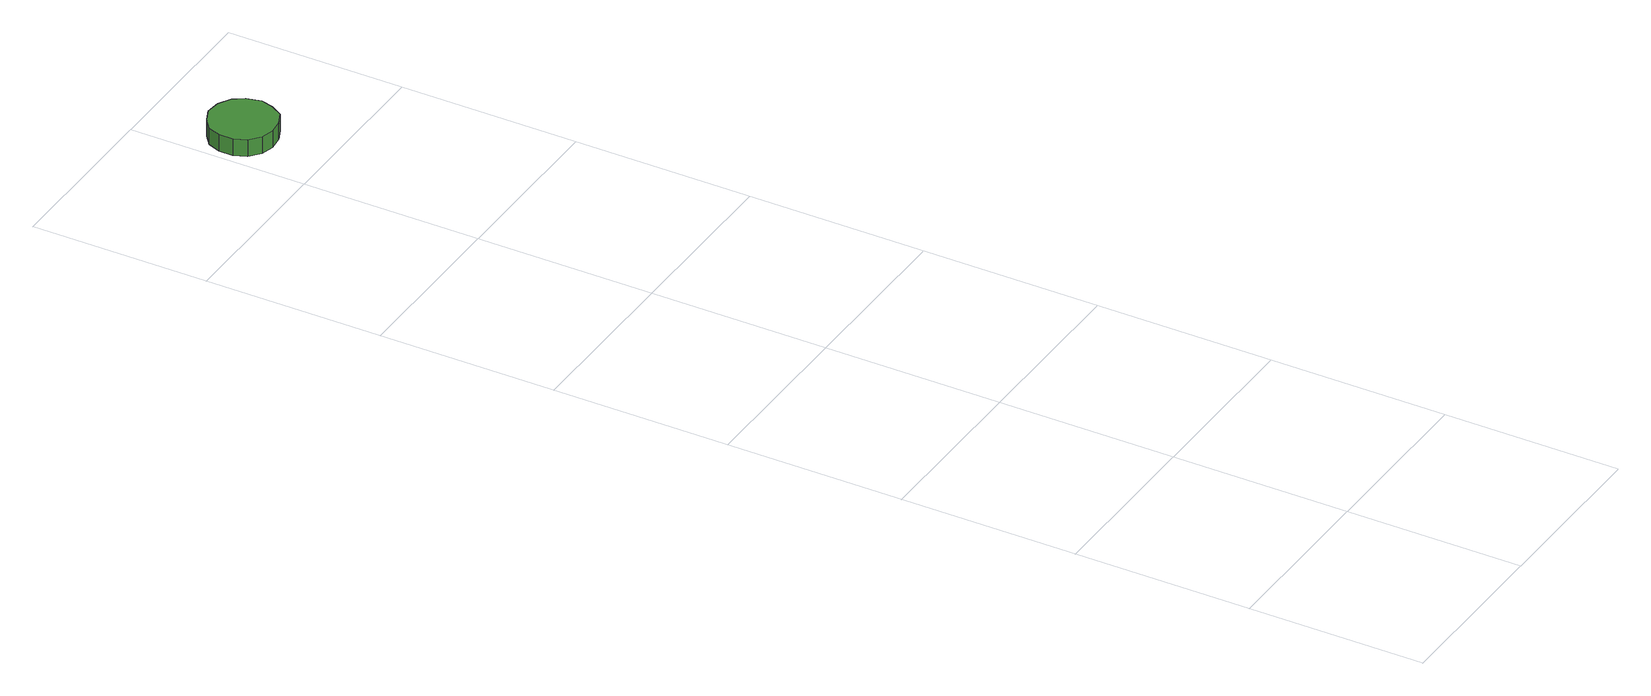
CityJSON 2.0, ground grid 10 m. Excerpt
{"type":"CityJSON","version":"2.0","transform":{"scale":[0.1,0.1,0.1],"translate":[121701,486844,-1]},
"CityObjects":{
"tree1":{"type":"SolitaryVegetationObject","attributes":{"function":"something"},"geometry":[{"type":"MultiSurface","lod":"1","boundaries":[[[0,1,2,3,4,5,6,7,8,9,10,11,12,13,14]],[[15,16,17,18,19,20,21,22,23,24,25,26,27,28,29]],[[0,29,28,1]],[[1,28,27,2]],[[2,27,26,3]],[[3,26,25,4]],[[4,25,24,5]],[[5,24,23,6]],[[6,23,22,7]],[[7,22,21,8]],[[8,21,20,9]],[[9,20,19,10]],[[10,19,18,11]],[[11,18,17,12]],[[12,17,16,13]],[[13,16,15,14]],[[14,15,29,0]]]}]},
"tree2":{"type":"SolitaryVegetationObject","attributes":{"function":"something"}}
},
"vertices":[
[42,648,17],[40,656,17],[36,662,17],[29,666,17],[21,667,17],[14,664,17],[8,659,17],[5,652,17],[5,644,17],[8,637,17],[14,632,17],[21,630,17],[29,631,17],[36,634,17],[40,641,17],[40,641,7],[36,634,7],[29,631,7],[21,630,7],[14,632,7],[8,637,7],[5,644,7],[5,652,7],[8,659,7],[14,664,7],[21,667,7],[29,666,7],[36,662,7],[40,656,7],[42,648,7]
]}
